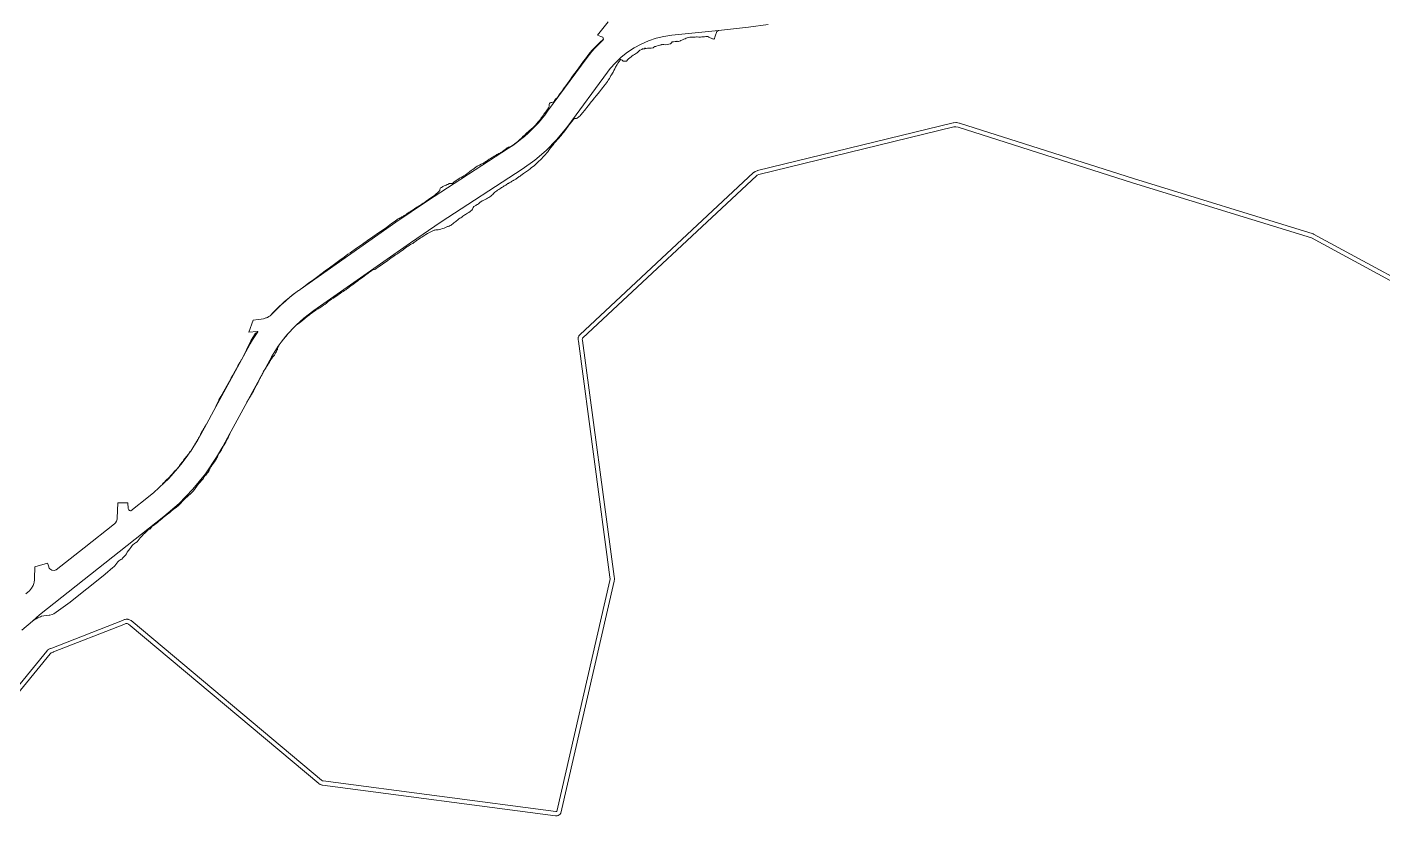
# Model space of a CAD drawing. Header units: inches. Extents: x 704148 to 723432, y 7075344 to 7101810.
# Drawn here: x 719096 to 720368, y 7082144 to 7082885 of the extents above; entities that cross this region are included whole.
import ezdxf

# ---------------------------------------------------------------- set-up
doc = ezdxf.new("R2010")
doc.units = ezdxf.units.IN
doc.header["$MEASUREMENT"] = 0
doc.layers.add('gisdb.gisadmin', color=7, linetype='Continuous', lineweight=9, true_color=0xccf5fc)

msp = doc.modelspace()

# ---------------------------------------------------------------- linework, layer by layer
at = {"layer": 'gisdb.gisadmin'}
for points in [[(719791.5903, 7082887.7063), (719773.1239, 7082884.9622), (719745.1074, 7082882.0412), (719701.2435, 7082877.4678), (719693.8224, 7082876.3651), (719686.5257, 7082874.6197), (719679.4089, 7082872.2451), (719672.5261, 7082869.2592), (719665.9298, 7082865.6847), (719659.6701, 7082861.549), (719653.7947, 7082856.8835), (719648.3482, 7082851.7236), (719643.3722, 7082846.1087), (719640.8353, 7082842.8222), (719603.6368, 7082792.1482), (719602.5052, 7082790.6251), (719593.4154, 7082779.5765), (719583.3973, 7082769.3622), (719572.5271, 7082760.0599), (719560.8875, 7082751.7404), (719484.7689, 7082702.2032), (719455.8258, 7082682.6287), (719365.2461, 7082619.001), (719355.8442, 7082611.7642), (719348.5951, 7082605.1015), (719347.1089, 7082603.7355), (719345.5894, 7082602.0722), (719339.1065, 7082594.9761), (719334.6404, 7082589.1375), (719332.7868, 7082586.7143), (719331.8981, 7082585.5525), (719325.5383, 7082575.5365), (719323.844, 7082572.5027), (719279.9183, 7082491.4325), (719273.9978, 7082481.1918), (719263.5265, 7082465.7358), (719251.748, 7082451.2513), (719238.7519, 7082437.8484), (719224.6371, 7082425.6293), (719107.7732, 7082333.0617), (719101.1592, 7082327.336), (719091.2352, 7082318.7448)], [(719094.9999, 7082352.923), (719096.83, 7082354.3726), (719098.5141, 7082355.8305), (719100.389, 7082358.1362), (719101.8351, 7082360.7324), (719102.439, 7082362.4747), (719102.5646, 7082362.8371), (719102.8083, 7082363.5403), (719102.9262, 7082364.275), (719103.1613, 7082365.7399), (719103.2565, 7082366.3331), (719103.2727, 7082367.4518), (719103.431, 7082378.375), (719115.2075, 7082381.7925), (719115.5117, 7082380.9347), (719116.432, 7082378.339), (719116.6074, 7082377.8442), (719117.0246, 7082377.1771), (719117.0248, 7082377.1768), (719117.4963, 7082376.4228), (719119.3543, 7082375.2172), (719121.5477, 7082374.9098), (719123.5199, 7082375.5136), (719149.6985, 7082396.2497), (719178.1122, 7082418.7561), (719178.1125, 7082418.7563), (719179.0391, 7082419.5585), (719180.0719, 7082421.0829), (719180.7277, 7082422.975), (719180.7619, 7082424.0122), (719181.2393, 7082438.4819), (719190.8509, 7082438.4973), (719190.912, 7082433.1223), (719191.1958, 7082432.5276), (719191.2018, 7082432.515), (719191.6143, 7082431.6504), (719192.4318, 7082431.2029), (719192.4409, 7082431.1979), (719193.2562, 7082430.7516), (719193.3934, 7082430.8603), (719193.5198, 7082430.9604), (719210.0457, 7082444.0505), (719215.0093, 7082448.1202), (719219.8331, 7082452.3547), (719222.1235, 7082454.5063), (719222.8484, 7082455.1872), (719224.5114, 7082456.7494), (719229.0391, 7082461.2992), (719233.4108, 7082465.9989), (719237.6218, 7082470.8433), (719241.6672, 7082475.8268), (719245.5424, 7082480.9437), (719249.243, 7082486.1883), (719249.6901, 7082486.8695), (719251.8147, 7082490.1068), (719252.7648, 7082491.5545), (719256.1038, 7082497.0364), (719259.2563, 7082502.6277), (719264.4141, 7082512.1471), (719271.3621, 7082524.9703), (719297.2787, 7082572.8026), (719297.2789, 7082572.8029), (719303.182, 7082583.6978), (719305.3833, 7082587.627), (719307.6946, 7082591.4925), (719310.1141, 7082595.2912), (719312.6399, 7082599.02), (719312.6399, 7082599.0201), (719312.7914, 7082599.2437), (719312.0098, 7082599.1965), (719312.0092, 7082599.1965), (719304.2369, 7082598.7267), (719308.2182, 7082610.0291), (719313.0388, 7082610.5713), (719315.9637, 7082610.9003), (719318.1642, 7082611.2455), (719320.2713, 7082611.9677), (719320.9755, 7082612.209), (719321.6269, 7082612.5689), (719322.9255, 7082613.2863), (719323.5767, 7082613.646), (719324.1556, 7082614.1134), (719324.8945, 7082614.71), (719325.7697, 7082615.4165), (719326.5229, 7082616.228), (719330.3955, 7082620.2558), (719334.4068, 7082624.1456), (719338.5518, 7082627.8925), (719342.8256, 7082631.4919), (719347.2228, 7082634.9394), (719350.9858, 7082637.6823), (719351.7381, 7082638.2307), (719352.2881, 7082638.6171), (719442.3178, 7082701.8585), (719471.9507, 7082721.8995), (719548.0694, 7082771.4367), (719551.8882, 7082774.0121), (719555.6206, 7082776.7112), (719559.2625, 7082779.5312), (719562.81, 7082782.4692), (719566.2593, 7082785.5218), (719569.6067, 7082788.6858), (719572.8486, 7082791.9579), (719575.9814, 7082795.3344), (719579.0019, 7082798.8119), (719581.9068, 7082802.3865), (719584.693, 7082806.0544), (719621.8915, 7082856.7284), (719624.0404, 7082859.5582), (719626.2799, 7082862.3169), (719628.6078, 7082865.0015), (719631.0216, 7082867.6091), (719633.5186, 7082870.137), (719636.3271, 7082872.8013), (719636.9401, 7082873.8659), (719636.3116, 7082875.587), (719634.5394, 7082876.2864), (719631.5631, 7082877.4609), (719641.5996, 7082890.0433)], [(719051.7269, 7082222.3286), (719114.6356, 7082299.061), (719114.6723, 7082299.1044), (719114.7193, 7082299.1566), (719115.4312, 7082299.9203), (719115.6349, 7082300.1104), (719115.7822, 7082300.2192), (719116.5902, 7082300.7595), (719116.6955, 7082300.8254), (719117.8048, 7082301.4715), (719117.8411, 7082301.492), (719118.1595, 7082301.634), (719118.1973, 7082301.6466), (719119.4455, 7082302.0494), (719185.6136, 7082327.937), (719187.7176, 7082328.7848), (719187.8132, 7082328.8205), (719188.1515, 7082328.905), (719188.2784, 7082328.921), (719189.2785, 7082329.0148), (719189.4994, 7082329.0234), (719190.5973, 7082329.0046), (719190.9441, 7082328.9683), (719191.2275, 7082328.8914), (719192.22, 7082328.542), (719192.2719, 7082328.5229), (719192.3985, 7082328.4692), (719193.3891, 7082328.009), (719193.5758, 7082327.91), (719193.8239, 7082327.7341), (719195.6002, 7082326.2597), (719372.4022, 7082177.9061), (719372.9473, 7082177.5471), (719373.1596, 7082177.4245), (719373.4285, 7082177.3198), (719373.8885, 7082177.2387), (719592.3333, 7082148.3902), (719592.6512, 7082148.4351), (719593.1137, 7082148.555), (719593.1683, 7082148.5841), (719643.1257, 7082365.4863), (719643.3189, 7082367.0532), (719643.1741, 7082368.6848), (719613.522, 7082590.0736), (719613.2597, 7082591.3385), (719613.2427, 7082591.4309), (719613.2183, 7082591.7787), (719613.241, 7082593.1083), (719613.2773, 7082593.4552), (719613.3733, 7082593.7903), (719613.4354, 7082593.9244), (719613.5217, 7082594.1063), (719613.8459, 7082594.8064), (719613.9404, 7082594.9834), (719614.0933, 7082595.2032), (719614.7054, 7082595.9686), (719614.7574, 7082596.0309), (719614.9023, 7082596.1811), (719777.9532, 7082748.451), (719778.059, 7082748.5431), (719778.1924, 7082748.6423), (719779.3036, 7082749.3992), (719779.4592, 7082749.495), (719779.5867, 7082749.5599), (719781.197, 7082750.3082), (719781.3881, 7082750.3853), (719781.5653, 7082750.4374), (719965.1501, 7082795.2913), (719965.3113, 7082795.3237), (719965.4668, 7082795.3422), (719967.7664, 7082795.5246), (719967.9587, 7082795.5306), (719968.2949, 7082795.4962), (719970.8879, 7082795.0077), (719971.1199, 7082794.9488), (720134.566, 7082742.8374), (720302.9094, 7082690.9719), (720303.0366, 7082690.9279), (720303.2727, 7082690.8193), (720438.9501, 7082617.37)], [(720437.0985, 7082613.8229), (720301.5426, 7082687.2066), (720133.3703, 7082739.0194), (719970.0211, 7082791.0999), (719967.8165, 7082791.5153), (719965.9435, 7082791.3667), (719782.7053, 7082746.5975), (719781.4209, 7082746.0006), (719780.5714, 7082745.4221), (719617.7393, 7082593.3565), (719617.3647, 7082592.8881), (719617.2339, 7082592.6104), (719617.2223, 7082591.9327), (719617.4539, 7082590.816), (719617.4709, 7082590.7236), (719617.4778, 7082590.6754), (719647.1455, 7082369.1714), (719647.1553, 7082369.0828), (719647.3228, 7082367.1958), (719647.3303, 7082366.9848), (719647.3156, 7082366.7741), (719647.0838, 7082364.8939), (719647.0622, 7082364.7577), (719647.0478, 7082364.6897), (719596.9057, 7082146.986), (719596.8242, 7082146.7188), (719596.6715, 7082146.4053), (719596.4666, 7082146.1232), (719596.259, 7082145.9169), (719595.7523, 7082145.4822), (719595.7093, 7082145.4462), (719595.4202, 7082145.2511), (719595.3906, 7082145.235), (719594.786, 7082144.9128), (719594.4972, 7082144.787), (719594.3472, 7082144.7418), (719593.5449, 7082144.5338), (719593.3567, 7082144.4945), (719593.3225, 7082144.4894), (719592.6219, 7082144.3905), (719592.3082, 7082144.3711), (719592.0805, 7082144.3881), (719373.3216, 7082173.2781), (719373.2365, 7082173.2911), (719372.5398, 7082173.4139), (719372.5058, 7082173.4202), (719372.1656, 7082173.5181), (719371.5656, 7082173.7518), (719371.2912, 7082173.8836), (719370.8957, 7082174.112), (719370.8666, 7082174.1291), (719370.796, 7082174.1735), (719370.1049, 7082174.6286), (719369.9192, 7082174.7669), (719193.0333, 7082323.191), (719191.4682, 7082324.4901), (719190.8008, 7082324.8001), (719190.205, 7082325.0099), (719189.5411, 7082325.0212), (719188.9426, 7082324.965), (719187.0924, 7082324.2196), (719120.8456, 7082298.3011), (719120.7688, 7082298.2728), (719120.731, 7082298.2602), (719119.6317, 7082297.9055), (719118.763, 7082297.3996), (719118.1992, 7082297.0224), (719117.6895, 7082296.4756), (719054.8781, 7082219.862)]]:
    msp.add_lwpolyline(points, dxfattribs=at)
for points in [[(719741.9885, 7082876.7109), (719741.6091, 7082875.5284), (719741.225, 7082874.3905), (719740.7822, 7082873.8156), (719739.7512, 7082874.061), (719739.2363, 7082874.1775), (719738.1779, 7082874.6864), (719737.1177, 7082875.2118), (719736.0601, 7082875.7123), (719735.0045, 7082876.1932), (719733.9828, 7082876.3497), (719732.9889, 7082876.2386), (719731.993, 7082876.1475), (719729.5055, 7082875.8972), (719728.0128, 7082875.75), (719727.0181, 7082875.6468), (719726.517, 7082875.6312), (719724.9791, 7082875.917), (719724.4757, 7082875.9239), (719722.9794, 7082875.8096), (719721.9711, 7082875.8377), (719720.9701, 7082875.795), (719719.4741, 7082875.6785), (719717.9802, 7082875.5426), (719716.4981, 7082875.2926), (719715.519, 7082875.0408), (719714.5555, 7082874.6381), (719713.5914, 7082874.2423), (719712.6307, 7082873.8134), (719711.1925, 7082873.1424), (719709.758, 7082872.4361), (719709.2804, 7082872.1953), (719708.3095, 7082871.8645), (719707.3359, 7082871.5591), (719706.8181, 7082871.7038), (719706.3057, 7082871.7964), (719705.8218, 7082871.6162), (719705.3286, 7082871.5254), (719704.321, 7082871.5455), (719702.8482, 7082871.2075), (719701.8997, 7082871.174), (719701.4488, 7082871.2424), (719700.7562, 7082870.3171), (719700.4245, 7082869.7889), (719700.066, 7082869.5036), (719699.6813, 7082869.4297), (719698.5497, 7082869.0668), (719697.0093, 7082868.82), (719695.4738, 7082868.5439), (719693.831, 7082868.7691), (719692.997, 7082868.9), (719692.603, 7082868.8543), (719691.8564, 7082868.5839), (719691.4365, 7082868.6425), (719691.047, 7082868.5726), (719690.2964, 7082868.3204), (719689.9155, 7082868.2175), (719688.4055, 7082867.7568), (719686.9137, 7082867.2411), (719686.1534, 7082867.031), (719685.7476, 7082867.0041), (719685.3985, 7082866.8025), (719684.3695, 7082866.1603), (719683.748, 7082865.5654), (719681.6985, 7082865.4429), (719679.6143, 7082865.3222), (719678.3605, 7082865.2163), (719677.0966, 7082865.1033), (719676.6199, 7082865.18), (719676.1432, 7082865.2504), (719675.6666, 7082865.3143), (719675.242, 7082864.3282), (719674.6661, 7082864.5914), (719673.7715, 7082864.5719), (719673.0218, 7082864.2533), (719671.523, 7082863.6071), (719671.1821, 7082863.382), (719670.6117, 7082862.7341), (719669.4234, 7082861.5534), (719668.7695, 7082861.0753), (719668.075, 7082860.6662), (719667.0464, 7082860.031), (719666.0333, 7082859.3712), (719665.0363, 7082858.6876), (719663.733, 7082857.7396), (719662.7948, 7082856.9758), (719662.1321, 7082856.5186), (719661.5027, 7082856.0166), (719660.8032, 7082855.6056), (719660.2783, 7082854.9707), (719659.7536, 7082854.3409), (719658.9941, 7082853.3725), (719658.609, 7082853.2093), (719658.0935, 7082853.1975), (719656.9578, 7082853.28), (719655.9017, 7082853.2481), (719655.4405, 7082853.1497), (719654.5173, 7082853.9567), (719653.4833, 7082854.7048), (719652.9477, 7082854.6646), (719652.5627, 7082853.8319), (719652.0747, 7082853.1179), (719651.5962, 7082852.3992), (719650.7196, 7082851.4901), (719650.4467, 7082851.1682), (719649.8144, 7082850.0257), (719648.4014, 7082847.3553), (719647.5783, 7082845.8738), (719646.7852, 7082844.3854), (719646.0217, 7082842.8907), (719645.4487, 7082841.781), (719644.5863, 7082840.387), (719644.1092, 7082839.5689), (719643.3629, 7082838.2559), (719642.6138, 7082836.9451), (719641.5923, 7082835.2139), (719640.7613, 7082833.9631), (719638.9383, 7082831.5798), (719637.4076, 7082829.6022), (719636.4765, 7082828.425), (719635.2193, 7082826.8668), (719633.3757, 7082824.4986), (719632.1582, 7082822.9113), (719630.2368, 7082820.6002), (719628.6204, 7082818.6855), (719627.3377, 7082817.1461), (719626.7218, 7082816.3577), (719625.7571, 7082815.2051), (719624.5339, 7082813.622), (719623.9077, 7082812.8412), (719622.6569, 7082811.2783), (719621.4081, 7082809.714), (719620.4836, 7082808.532), (719619.2385, 7082806.9649), (719617.6781, 7082805.0091), (719617.3664, 7082804.6176), (719617.0548, 7082804.2261), (719616.4306, 7082803.4438), (719615.7872, 7082802.6756), (719615.1559, 7082801.8985), (719614.38, 7082801.2276), (719613.6018, 7082800.5583), (719612.8155, 7082799.895), (719612.4226, 7082799.5632), (719611.828, 7082799.3794), (719611.0308, 7082799.3443), (719610.231, 7082799.3112), (719609.5876, 7082799.1633), (719609.2552, 7082798.787), (719608.5909, 7082798.0341), (719608.2664, 7082797.6521), (719607.6198, 7082796.8862), (719606.9836, 7082796.1128), (719606.3592, 7082795.3306), (719606.0473, 7082794.9393), (719605.1613, 7082793.7289), (719604.5855, 7082792.9111), (719603.9896, 7082792.108), (719603.3529, 7082791.2374), (719602.3788, 7082789.914), (719601.7199, 7082789.0387), (719600.4143, 7082787.2778), (719599.7281, 7082786.4233), (719598.6866, 7082785.1516), (719598.0072, 7082784.2914), (719597.3168, 7082783.4401), (719596.5912, 7082782.6183), (719594.7991, 7082780.5459), (719594.4314, 7082780.1396), (719593.6889, 7082779.3335), (719593.3068, 7082778.9404), (719592.5896, 7082778.1115), (719591.5118, 7082776.8689), (719590.7868, 7082776.0458), (719590.4369, 7082775.6219), (719589.7889, 7082774.723), (719589.121, 7082773.8405), (719588.1292, 7082772.5018), (719587.4505, 7082771.6232), (719586.7649, 7082770.7489), (719586.0821, 7082769.8687), (719585.7558, 7082769.4117), (719584.7434, 7082768.0702), (719583.3329, 7082766.3346), (719582.9657, 7082765.9149), (719581.4809, 7082764.2471), (719580.3162, 7082763.0483), (719579.1513, 7082761.8452), (719577.6141, 7082760.2135), (719576.8228, 7082759.4211), (719575.2108, 7082757.8659), (719573.5092, 7082756.4177), (719572.2645, 7082755.2865), (719570.9854, 7082754.1967), (719569.6736, 7082753.1483), (719568.339, 7082752.1292), (719566.5872, 7082750.7266), (719564.7867, 7082749.3891), (719563.8616, 7082748.7561), (719562.1513, 7082747.5466), (719560.8807, 7082746.749), (719559.6613, 7082745.8727), (719559.2554, 7082745.5798), (719558.8494, 7082745.2869), (719558.0375, 7082744.7012), (719557.2256, 7082744.1154), (719556.8196, 7082743.8225), (719556.4137, 7082743.5297), (719555.1958, 7082742.651), (719554.7898, 7082742.3582), (719554.3534, 7082742.1121), (719553.4576, 7082741.6552), (719553.0097, 7082741.4268), (719552.5618, 7082741.1984), (719551.6753, 7082740.7272), (719550.8306, 7082740.1918), (719549.9835, 7082739.6602), (719549.1363, 7082739.1286), (719548.7127, 7082738.8628), (719547.8486, 7082738.3573), (719547.4115, 7082738.1123), (719546.9744, 7082737.8673), (719546.1253, 7082737.3387), (719545.7104, 7082737.0595), (719545.2836, 7082736.7988), (719544.8567, 7082736.538), (719544.0029, 7082736.0165), (719543.1492, 7082735.4951), (719542.2954, 7082734.9736), (719541.4207, 7082734.4844), (719541.033, 7082734.1634), (719540.6312, 7082733.8641), (719539.834, 7082733.2558), (719538.9895, 7082732.7202), (719538.1346, 7082732.2005), (719537.7141, 7082731.9299), (719536.8616, 7082731.4064), (719536.0594, 7082730.8059), (719535.2513, 7082730.2142), (719534.1598, 7082729.1413), (719533.8038, 7082728.7717), (719533.0918, 7082728.0324), (719532.3766, 7082727.2982), (719531.2396, 7082726.2953), (719530.4097, 7082725.7371), (719529.5478, 7082725.2282), (719528.2491, 7082724.4738), (719527.3642, 7082724.0001), (719526.037, 7082723.2895), (719524.2674, 7082722.342), (719523.3826, 7082721.8683), (719522.0702, 7082721.1349), (719521.23, 7082720.5926), (719520.858, 7082720.2474), (719520.4861, 7082719.9023), (719519.7422, 7082719.2121), (719518.9813, 7082718.5479), (719518.0338, 7082718.1705), (719517.5688, 7082717.9683), (719517.1629, 7082717.6754), (719515.8929, 7082716.8769), (719515.4402, 7082716.6558), (719514.8465, 7082715.7348), (719514.606, 7082715.1876), (719514.0849, 7082714.155), (719513.5092, 7082713.2063), (719512.744, 7082712.5487), (719511.9389, 7082711.9525), (719510.7311, 7082711.0583), (719509.44, 7082710.2924), (719507.7202, 7082709.2683), (719506.8635, 7082708.7513), (719505.1819, 7082707.6686), (719504.0009, 7082706.7334), (719503.2109, 7082706.1139), (719502.28, 7082705.7109), (719501.484, 7082705.1007), (719500.6845, 7082704.496), (719499.9869, 7082703.7345), (719499.2166, 7082703.0849), (719498.3763, 7082702.5426), (719497.5017, 7082702.0532), (719496.7065, 7082701.4419), (719495.9507, 7082700.7698), (719495.5728, 7082700.4338), (719494.8241, 7082699.751), (719493.9827, 7082699.2105), (719493.0866, 7082698.7541), (719492.1563, 7082698.3502), (719491.2304, 7082697.9397), (719490.7674, 7082697.7345), (719489.3601, 7082697.1469), (719487.4372, 7082696.4687), (719485.993, 7082695.9918), (719484.5596, 7082695.4964), (719483.0891, 7082695.0553), (719482.0379, 7082694.8672), (719479.8196, 7082694.6614), (719478.7379, 7082694.5144), (719478.2232, 7082694.4008), (719476.875, 7082693.7645), (719476.4285, 7082693.5479), (719473.7503, 7082692.244), (719472.0073, 7082691.3094), (719470.3475, 7082690.2507), (719468.6435, 7082689.2565), (719466.5153, 7082688.0097), (719465.2394, 7082687.2595), (719463.2622, 7082685.7916), (719462.0834, 7082684.9003), (719461.6907, 7082684.603), (719460.9057, 7082684.0078), (719460.1036, 7082683.4374), (719458.8755, 7082682.6175), (719458.0593, 7082682.0671), (719457.208, 7082681.5668), (719455.9049, 7082680.8267), (719455.0311, 7082680.3309), (719453.7392, 7082679.5605), (719452.9458, 7082678.9502), (719452.5491, 7082678.6451), (719451.3443, 7082677.7507), (719450.1353, 7082676.8622), (719449.3291, 7082676.2702), (719447.3084, 7082674.7975), (719445.2659, 7082673.356), (719443.6385, 7082672.1934), (719441.9477, 7082671.1208), (719440.678, 7082670.3188), (719439.4079, 7082669.5174), (719437.8038, 7082668.3216), (719436.2175, 7082667.1003), (719434.5838, 7082665.9466), (719433.3489, 7082665.0951), (719430.8763, 7082663.3958), (719429.6389, 7082662.5479), (719427.6078, 7082661.0899), (719426.7878, 7082660.5177), (719425.5471, 7082659.6743), (719423.9056, 7082658.5317), (719423.0848, 7082657.9605), (719422.086, 7082657.6427), (719421.0615, 7082657.3613), (719420.5492, 7082657.2208), (719420.1246, 7082656.9554), (719419.3227, 7082656.3573), (719417.7184, 7082655.1617), (719416.1136, 7082653.9669), (719414.1067, 7082652.4746), (719413.7052, 7082652.1763), (719412.9021, 7082651.5798), (719412.0989, 7082650.9836), (719411.6972, 7082650.6855), (719410.8938, 7082650.0896), (719410.0902, 7082649.4939), (719409.2864, 7082648.8984), (719408.0806, 7082648.0055), (719407.283, 7082647.4012), (719406.4766, 7082646.8095), (719405.2687, 7082645.9194), (719404.4609, 7082645.3296), (719403.2537, 7082644.4386), (719402.4488, 7082643.8449), (719401.6436, 7082643.2513), (719400.8383, 7082642.658), (719400.0329, 7082642.0649), (719398.8245, 7082641.1756), (719398.0187, 7082640.583), (719396.8098, 7082639.6944), (719396.0036, 7082639.1024), (719395.1973, 7082638.5105), (719393.9424, 7082637.6874), (719392.6626, 7082636.8997), (719391.3824, 7082636.1126), (719390.1417, 7082635.2693), (719388.94, 7082634.3704), (719388.1275, 7082633.7874), (719386.911, 7082632.9097), (719385.276, 7082631.7578), (719383.6474, 7082630.5968), (719381.5173, 7082629.2799), (719380.6627, 7082628.7568), (719379.0069, 7082627.6346), (719377.8697, 7082626.6438), (719377.1115, 7082625.9836), (719375.5327, 7082624.7516), (719374.3024, 7082623.8935), (719372.6651, 7082622.745), (719370.9918, 7082621.6476), (719370.1363, 7082621.1257), (719369.2807, 7082620.6041), (719367.141, 7082619.3008), (719366.7156, 7082619.0366), (719365.1564, 7082617.9106), (719363.7073, 7082616.8392), (719362.2723, 7082615.7497), (719360.8515, 7082614.642), (719359.4113, 7082613.5592), (719358.3118, 7082612.7697), (719357.5879, 7082612.2309), (719356.5848, 7082611.3223), (719354.8883, 7082609.8398), (719353.1026, 7082608.4572), (719351.6801, 7082607.3388), (719350.5821, 7082606.5296), (719349.4651, 7082605.7356), (719348.7238, 7082605.1997), (719348.5951, 7082605.1015), (719355.8442, 7082611.7642), (719365.2461, 7082619.001), (719455.8258, 7082682.6287), (719484.7689, 7082702.2032), (719560.8875, 7082751.7404), (719572.5271, 7082760.0599), (719583.3973, 7082769.3622), (719593.4154, 7082779.5765), (719602.5052, 7082790.6251), (719603.6368, 7082792.1482), (719640.8353, 7082842.8222), (719643.3722, 7082846.1087), (719648.3482, 7082851.7236), (719653.7947, 7082856.8835), (719659.6701, 7082861.549), (719665.9298, 7082865.6847), (719672.5261, 7082869.2592), (719679.4089, 7082872.2451), (719686.5257, 7082874.6197), (719693.8224, 7082876.3651), (719701.2435, 7082877.4678), (719745.1074, 7082882.0412), (719743.5355, 7082881.159)], [(719551.8882, 7082774.0121), (719548.0694, 7082771.4367), (719471.9507, 7082721.8995), (719442.3178, 7082701.8585), (719352.2885, 7082638.6173), (719355.8497, 7082641.256), (719360.6755, 7082644.8244), (719363.88, 7082647.2214), (719369.1282, 7082651.0582), (719375.9501, 7082656.1343), (719379.9575, 7082659.128), (719385.9919, 7082663.5853), (719389.609, 7082666.2647), (719393.6415, 7082669.2227), (719397.2748, 7082671.8791), (719399.3437, 7082673.283), (719405.4227, 7082677.677), (719410.8139, 7082681.3102), (719415.7453, 7082684.7283), (719420.5881, 7082688.2723), (719425.8808, 7082692.0459), (719429.2408, 7082694.2214), (719433.3875, 7082697.0169), (719438.2397, 7082700.5477), (719440.6889, 7082702.2801), (719443.095, 7082704.103), (719443.8868, 7082704.7303), (719445.1386, 7082705.4961), (719445.2054, 7082705.4832), (719446.1677, 7082705.8649), (719447.0933, 7082706.2989), (719447.9675, 7082706.8065), (719449.3037, 7082707.5312), (719450.1626, 7082708.0604), (719451.878, 7082709.1216), (719452.6839, 7082709.7278), (719453.9217, 7082710.5948), (719454.7367, 7082711.1878), (719455.9895, 7082712.0329), (719456.3979, 7082712.3283), (719456.9061, 7082712.6954), (719458.5158, 7082713.6802), (719458.5037, 7082713.7105), (719459.325, 7082714.2945), (719460.1605, 7082714.8576), (719460.9615, 7082715.4721), (719461.7962, 7082716.0365), (719462.721, 7082716.4654), (719463.1474, 7082716.734), (719464.8874, 7082717.7554), (719465.3126, 7082718.0256), (719466.5776, 7082718.8517), (719466.9802, 7082719.1561), (719467.8364, 7082719.6873), (719469.0916, 7082720.5284), (719469.4995, 7082720.8248), (719470.3136, 7082721.4206), (719470.7213, 7082721.7175), (719473.971, 7082724.0697), (719476.5282, 7082725.6402), (719478.9396, 7082727.435), (719479.6731, 7082728.1411), (719481.5427, 7082729.8516), (719482.2972, 7082730.5257), (719483.3848, 7082731.6045), (719483.6104, 7082732.1745), (719483.9163, 7082733.5378), (719484.158, 7082734.0831), (719485.0669, 7082734.5198), (719485.8657, 7082735.1257), (719486.2651, 7082735.4286), (719487.6867, 7082735.9942), (719488.646, 7082736.3535), (719489.5845, 7082736.7448), (719490.4658, 7082737.2238), (719490.9243, 7082737.436), (719491.8551, 7082737.8391), (719492.2755, 7082738.1098), (719492.7505, 7082738.2965), (719493.3511, 7082738.2903), (719494.5523, 7082738.2779), (719495.0906, 7082738.3674), (719495.8894, 7082738.9733), (719496.6959, 7082739.5675), (719498.7323, 7082741.0217), (719499.1514, 7082741.2944), (719500.4019, 7082742.1228), (719502.1029, 7082743.1757), (719503.3982, 7082743.9354), (719505.1804, 7082744.8636), (719506.0029, 7082745.4331), (719507.2681, 7082746.2389), (719508.8967, 7082747.4031), (719509.6974, 7082748.0062), (719511.3177, 7082749.1831), (719513.3454, 7082750.6506), (719514.5536, 7082751.5442), (719516.1837, 7082752.706), (719517.411, 7082753.5702), (719518.6573, 7082754.405), (719519.9408, 7082755.1829), (719520.8483, 7082755.6217), (719522.1978, 7082756.2981), (719523.0238, 7082756.8622), (719524.02, 7082757.1648), (719524.9093, 7082757.6316), (719525.7411, 7082758.1868), (719527.4223, 7082759.2701), (719528.2295, 7082759.8632), (719529.4727, 7082760.7029), (719529.879, 7082760.9953), (719531.1386, 7082761.8097), (719531.9462, 7082762.4021), (719532.8318, 7082762.8747), (719534.1755, 7082763.5599), (719534.5843, 7082763.8485), (719535.8445, 7082764.662), (719536.6564, 7082765.2478), (719537.085, 7082765.506), (719537.5718, 7082765.6745), (719538.5456, 7082766.0116), (719538.94, 7082766.3222), (719540.2809, 7082767.0118), (719540.6937, 7082767.2941), (719541.5292, 7082767.8436), (719542.7755, 7082768.6786), (719543.6029, 7082769.2406), (719544.0088, 7082769.5335), (719544.5703, 7082769.9474), (719545.2208, 7082770.4212), (719545.6211, 7082770.7228), (719546.0282, 7082771.0139), (719546.439, 7082771.2993), (719546.8252, 7082771.6226), (719547.2292, 7082771.9184), (719547.6766, 7082772.1222), (719548.0743, 7082772.3811), (719548.553, 7082772.5177), (719549.0451, 7082772.6361), (719549.5375, 7082772.7561), (719550.0302, 7082772.8778), (719550.0716, 7082772.8678), (719553.5186, 7082775.3316), (719553.5304, 7082775.3587), (719555.447, 7082776.7753), (719556.8891, 7082778.0275), (719558.6594, 7082779.6266), (719559.7064, 7082780.6008), (719560.3936, 7082781.2618), (719561.7513, 7082782.5989), (719562.4961, 7082783.1884), (719563.2143, 7082783.809), (719563.8371, 7082784.5382), (719564.8612, 7082785.5269), (719565.5981, 7082786.1255), (719565.9734, 7082786.4179), (719567.0597, 7082787.3394), (719568.0992, 7082788.3118), (719568.7796, 7082788.9734), (719569.1254, 7082789.2985), (719569.8967, 7082789.868), (719570.6678, 7082790.4402), (719571.0266, 7082790.7539), (719571.4369, 7082791.0171), (719571.7501, 7082791.3765), (719573.2992, 7082793.1858), (719574.519, 7082794.6472), (719575.7524, 7082796.093), (719576.0587, 7082796.4559), (719576.9628, 7082797.5572), (719578.1421, 7082799.046), (719578.7209, 7082799.7986), (719579.571, 7082800.941), (719580.4024, 7082802.0968), (719580.941, 7082802.8786), (719581.2083, 7082803.2707), (719581.7564, 7082804.0435), (719582.2705, 7082804.8417), (719582.8318, 7082805.6028), (719583.4324, 7082806.3344), (719584.2199, 7082807.3092), (719584.5998, 7082807.8694), (719585.3458, 7082809.1825), (719586.0584, 7082810.5202), (719586.056, 7082811.1422), (719586.0625, 7082812.3779), (719586.2005, 7082812.8969), (719586.5043, 7082813.2941), (719586.7778, 7082813.7136), (719587.1776, 7082814.0404), (719587.7908, 7082814.2105), (719588.4632, 7082814.3372), (719589.7122, 7082814.6608), (719590.3214, 7082814.8338), (719590.924, 7082815.0118), (719591.0922, 7082816.1288), (719591.2798, 7082816.6113), (719591.9975, 7082817.325), (719592.3872, 7082817.6592), (719592.7849, 7082817.9875), (719593.2537, 7082818.2637), (719593.8405, 7082819.0734), (719596.1286, 7082822.3558), (719597.8519, 7082824.8123), (719600.1732, 7082828.0703), (719601.6402, 7082830.0947), (719606.3231, 7082836.5812), (719607.5234, 7082838.1811), (719609.0079, 7082840.1926), (719611.3774, 7082843.4153), (719614.0486, 7082847.0367), (719618.4342, 7082853.1212), (719619.8969, 7082855.1488), (719621.6361, 7082857.5936), (719623.2295, 7082859.7458), (719624.2284, 7082861.0152), (719626.3704, 7082863.4342), (719628.6041, 7082865.7648), (719630.1298, 7082867.279), (719631.6839, 7082868.7611), (719633.6655, 7082870.5677), (719634.0668, 7082870.9228), (719636.4656, 7082873.0578), (719636.3271, 7082872.8013), (719633.5186, 7082870.137), (719631.0216, 7082867.6091), (719628.6078, 7082865.0015), (719626.2799, 7082862.3169), (719624.0404, 7082859.5582), (719621.8915, 7082856.7284), (719584.693, 7082806.0544), (719581.9068, 7082802.3865), (719579.0019, 7082798.8119), (719575.9814, 7082795.3344), (719572.8486, 7082791.9579), (719569.6067, 7082788.6858), (719566.2593, 7082785.5218), (719562.81, 7082782.4692), (719559.2625, 7082779.5312), (719555.6206, 7082776.7112)], [(719325.7697, 7082615.4165), (719325.3098, 7082615.0453), (719326.5476, 7082616.4457), (719329.791, 7082619.8618), (719332.7708, 7082622.8035), (719335.4547, 7082625.2971), (719337.7901, 7082627.3957), (719340.5684, 7082629.7827), (719342.595, 7082631.4372), (719345.0641, 7082633.3753), (719347.5727, 7082635.2612), (719349.2663, 7082636.4891), (719350.977, 7082637.6928), (719350.9858, 7082637.6823), (719347.2228, 7082634.9394), (719342.8256, 7082631.4919), (719338.5518, 7082627.8925), (719334.4068, 7082624.1456), (719330.3955, 7082620.2558), (719326.5229, 7082616.228)], [(719297.2788, 7082572.8027), (719301.9949, 7082582.1538), (719304.1845, 7082586.7709), (719306.1062, 7082590.5195), (719310.5935, 7082597.6439), (719312.6399, 7082599.02), (719310.1141, 7082595.2912), (719307.6946, 7082591.4925), (719305.3833, 7082587.627), (719303.182, 7082583.6978)], [(719312.6399, 7082599.02), (719312.5661, 7082599.0666), (719312.4886, 7082599.1065), (719312.4078, 7082599.1395), (719312.3245, 7082599.1654), (719312.2393, 7082599.1839), (719312.0098, 7082599.1965), (719312.7914, 7082599.2437)], [(719338.307, 7082593.8647), (719337.452, 7082592.8082), (719337.45, 7082592.8105), (719339.1065, 7082594.9761), (719340.6325, 7082596.6464), (719340.6361, 7082596.6414), (719340.0471, 7082595.9528), (719339.4626, 7082595.2604), (719338.8826, 7082594.5644)], [(719317.8918, 7082561.5171), (719323.844, 7082572.5027), (719325.5383, 7082575.5365), (719331.8981, 7082585.5525), (719332.7868, 7082586.7143), (719332.8012, 7082586.671), (719332.2762, 7082585.9326), (719331.9254, 7082585.0732), (719331.7521, 7082584.6433), (719331.4097, 7082583.7831), (719331.2927, 7082583.3176), (719331.1861, 7082582.8465), (719331.0561, 7082582.3923), (719330.8067, 7082582.0181), (719330.5585, 7082581.6431), (719330.1693, 7082580.8237), (719329.825, 7082579.9777), (719329.6386, 7082579.5646), (719329.4281, 7082579.1671), (719329.0105, 7082578.3709), (719328.591, 7082577.5768), (719328.35, 7082577.199), (719328.0429, 7082576.8606), (719327.431, 7082576.1805), (719327.1261, 7082575.8388), (719326.5088, 7082575.1576), (719326.0074, 7082574.4076), (719325.5052, 7082573.657), (719325.0065, 7082572.9034), (719324.5414, 7082572.1305), (719324.285, 7082571.7014), (719324.0282, 7082571.2718), (719323.5144, 7082570.4129), (719323.0005, 7082569.554), (719322.7434, 7082569.1246), (719322.229, 7082568.2659), (719321.9718, 7082567.8366), (719321.4403, 7082566.9872), (719320.6222, 7082565.7245), (719320.0766, 7082564.8828), (719318.9846, 7082563.1997), (719318.7115, 7082562.779), (719318.1651, 7082561.9377)], [(719297.1954, 7082572.8121), (719297.2788, 7082572.8027), (719271.3621, 7082524.9703), (719272.3858, 7082527.1121), (719273.2479, 7082528.9197), (719274.3235, 7082531.1803), (719275.1825, 7082532.9896), (719276.0402, 7082534.7996), (719276.2562, 7082535.2512), (719277.0074, 7082536.5503), (719278.0122, 7082538.2806), (719285.0084, 7082550.4128), (719286.1834, 7082552.6195), (719287.0585, 7082554.4201), (719287.7864, 7082555.7317), (719289.2729, 7082558.3384), (719290.2977, 7082560.0578), (719292.6425, 7082564.4741), (719294.0529, 7082567.122), (719295.7408, 7082570.1882), (719296.4742, 7082571.4968)], [(719302.0384, 7082532.2577), (719317.8918, 7082561.5171), (719317.7171, 7082561.0431), (719317.2869, 7082560.1388), (719316.8233, 7082559.2527), (719316.36, 7082558.3663), (719315.6657, 7082557.0365), (719315.2033, 7082556.1497), (719314.7412, 7082555.2627), (719314.2794, 7082554.3756), (719313.5873, 7082553.0445), (719313.3568, 7082552.6007), (719312.8961, 7082551.713), (719312.4356, 7082550.8252), (719311.9755, 7082549.9371), (719311.286, 7082548.6047), (719310.8267, 7082547.7162), (719309.6801, 7082545.4941), (719309.222, 7082544.6049), (719308.5355, 7082543.2709), (719308.0782, 7082542.3812), (719307.3838, 7082541.0515), (719306.8614, 7082540.1972), (719306.0784, 7082538.9154), (719305.2961, 7082537.6332), (719304.5146, 7082536.3506), (719303.7338, 7082535.0677), (719302.9537, 7082533.7843), (719302.4341, 7082532.9285)], [(719252.7648, 7082491.5545), (719251.8147, 7082490.1068), (719252.4916, 7082491.304), (719252.5504, 7082491.3926), (719252.7372, 7082491.7188), (719252.9871, 7082492.1313), (719253.2359, 7082492.5445), (719253.7298, 7082493.3729), (719254.2188, 7082494.2041), (719254.7031, 7082495.038), (719254.9433, 7082495.4559), (719255.4203, 7082496.2938), (719256.1265, 7082497.5557), (719256.3594, 7082497.9776), (719257.0509, 7082499.2471), (719257.5057, 7082500.0967), (719258.1787, 7082501.3756), (719258.8405, 7082502.6601), (719259.2662, 7082503.5244), (719259.388, 7082503.7749), (719259.7523, 7082504.3861), (719260.2672, 7082505.2445), (719260.7817, 7082506.1031), (719261.5528, 7082507.3913), (719262.0664, 7082508.2503), (719262.8363, 7082509.5392), (719263.0927, 7082509.969), (719263.6054, 7082510.8285), (719264.3737, 7082512.1183), (719264.4141, 7082512.1471), (719259.2563, 7082502.6277), (719256.1038, 7082497.0364)], [(719215.2588, 7082417.4673), (719214.4104, 7082416.9278), (719214.3964, 7082416.9388), (719213.986, 7082416.6584), (719213.5667, 7082416.3824), (719213.2827, 7082415.9357), (719212.6962, 7082415.0656), (719212.4064, 7082414.6262), (719212.0592, 7082414.2593), (719211.6346, 7082413.9901), (719211.21, 7082413.7209), (719209.9361, 7082412.9133), (719208.7812, 7082411.9555), (719207.3196, 7082410.5796), (719206.2256, 7082409.5449), (719205.4975, 7082408.8537), (719204.0542, 7082407.4547), (719203.3956, 7082406.6756), (719202.435, 7082405.4725), (719201.4893, 7082404.2507), (719200.5404, 7082403.0328), (719199.5443, 7082401.8746), (719197.9151, 7082400.7103), (719197.0518, 7082400.1896), (719195.425, 7082399.0223), (719194.7439, 7082398.2717), (719194.1415, 7082397.4217), (719193.539, 7082396.5718), (719192.6338, 7082395.2987), (719191.4257, 7082393.6029), (719190.2124, 7082391.9135), (719189.3159, 7082390.6296), (719188.4091, 7082389.3585), (719187.7789, 7082388.5436), (719186.1184, 7082386.6136), (719184.9975, 7082385.6129), (719184.1489, 7082385.0736), (719182.4185, 7082384.0372), (719181.2567, 7082383.0882), (719180.4107, 7082381.7403), (719179.4822, 7082380.4968), (719178.5226, 7082379.2924), (719177.5097, 7082378.1553), (719176.7483, 7082377.506), (719169.5535, 7082371.5168), (719161.3977, 7082364.9129), (719143.0659, 7082350.4035), (719136.505, 7082345.2123), (719121.2472, 7082334.0317), (719119.8404, 7082333.3919), (719117.5754, 7082333.0303), (719117.0033, 7082332.9473), (719114.1694, 7082332.4987), (719111.8849, 7082332.1617), (719109.6157, 7082331.8054), (719108.6167, 7082331.4732), (719106.3963, 7082330.3723), (719104.6094, 7082329.4985), (719103.6472, 7082329.1444), (719102.0546, 7082328.024), (719101.1594, 7082327.3362), (719107.7732, 7082333.0617), (719224.6371, 7082425.6293), (719238.7519, 7082437.8484), (719251.748, 7082451.2513), (719263.5265, 7082465.7358), (719273.9978, 7082481.1918), (719279.9183, 7082491.4325), (719286.5285, 7082503.6324), (719286.5238, 7082503.4477), (719286.337, 7082502.9803), (719285.7055, 7082501.6164), (719285.0876, 7082500.2451), (719284.4485, 7082498.8854), (719283.9618, 7082498.0118), (719283.4807, 7082497.135), (719282.5336, 7082495.3735), (719282.0957, 7082494.4734), (719281.1215, 7082492.7266), (719280.6195, 7082491.8612), (719279.8376, 7082490.5144), (719279.2948, 7082489.5897), (719278.4718, 7082488.2083), (719277.9172, 7082487.2912), (719277.3578, 7082486.377), (719276.7938, 7082485.466), (719276.225, 7082484.558), (719275.9389, 7082484.1052), (719275.2635, 7082482.6368), (719274.7664, 7082481.6848), (719274.3592, 7082480.6764), (719273.883, 7082479.7089), (719273.0393, 7082478.3373), (719272.1003, 7082477.0269), (719271.157, 7082475.7206), (719270.2082, 7082474.4194), (719269.8926, 7082473.9854), (719268.9946, 7082472.6512), (719268.6985, 7082472.2042), (719267.8585, 7082470.8292), (719267.3676, 7082469.863), (719266.9238, 7082468.8614), (719266.4923, 7082467.8483), (719266.2757, 7082467.3413), (719265.9414, 7082466.9189), (719265.2036, 7082466.1254), (719264.4628, 7082465.3357), (719263.7775, 7082464.506), (719263.1213, 7082463.6549), (719262.4846, 7082462.7889), (719262.1878, 7082462.3393), (719261.6167, 7082461.4218), (719260.9949, 7082460.5427), (719260.2891, 7082459.7295), (719259.5787, 7082458.9207), (719258.8637, 7082458.1161), (719258.1442, 7082457.316), (719257.4201, 7082456.5202), (719257.0564, 7082456.1239), (719255.4868, 7082453.9332), (719253.8969, 7082451.7526), (719252.2135, 7082449.6478), (719251.0618, 7082448.5114), (719249.1213, 7082446.6409), (719247.5502, 7082445.1659), (719243.9558, 7082441.9178), (719242.851, 7082440.7448), (719241.8422, 7082439.4722), (719240.6741, 7082438.3609), (719239.528, 7082437.2265), (719237.9978, 7082435.715), (719235.0819, 7082433.3303), (719233.3656, 7082432.029), (719232.5022, 7082431.3862), (719231.6353, 7082430.7486), (719229.9851, 7082429.3782), (719227.8954, 7082427.6985), (719226.6389, 7082426.6945), (719226.2181, 7082426.3625), (719224.9495, 7082425.3741), (719224.1442, 7082424.7709), (719222.5996, 7082423.4999), (719221.0512, 7082422.2335), (719219.566, 7082420.8875), (719218.4133, 7082419.927), (719216.8751, 7082418.6478), (719216.0555, 7082418.0721), (719215.6783, 7082417.7429)], [(719224.5114, 7082456.7494), (719222.8484, 7082455.1872), (719222.857, 7082455.2294), (719223.8762, 7082456.9535), (719225.3416, 7082458.2095), (719226.0301, 7082458.8833), (719227.4108, 7082460.2277), (719228.4307, 7082461.2519), (719229.7748, 7082462.6331), (719231.1006, 7082464.0319), (719232.408, 7082465.448), (719234.0159, 7082467.242), (719234.6508, 7082467.9669), (719235.6601, 7082469.0046), (719235.9982, 7082469.3494), (719236.9228, 7082470.4616), (719237.8356, 7082471.5833), (719238.4376, 7082472.3362), (719239.3307, 7082473.4733), (719240.212, 7082474.6195), (719240.503, 7082475.0035), (719241.3682, 7082476.1615), (719242.2212, 7082477.3282), (719243.0621, 7082478.5034), (719243.8963, 7082479.6827), (719244.467, 7082480.4577), (719245.7174, 7082481.9278), (719246.3358, 7082482.6691), (719246.9496, 7082483.4146), (719247.8614, 7082484.5404), (719248.1676, 7082484.9234), (719249.3577, 7082486.437), (719249.6901, 7082486.8695), (719249.243, 7082486.1883), (719245.5424, 7082480.9437), (719241.6672, 7082475.8268), (719237.6218, 7082470.8433), (719233.4108, 7082465.9989), (719229.0391, 7082461.2992)]]:
    msp.add_lwpolyline(points, close=True, dxfattribs=at)

doc.saveas('drawing.dxf')
